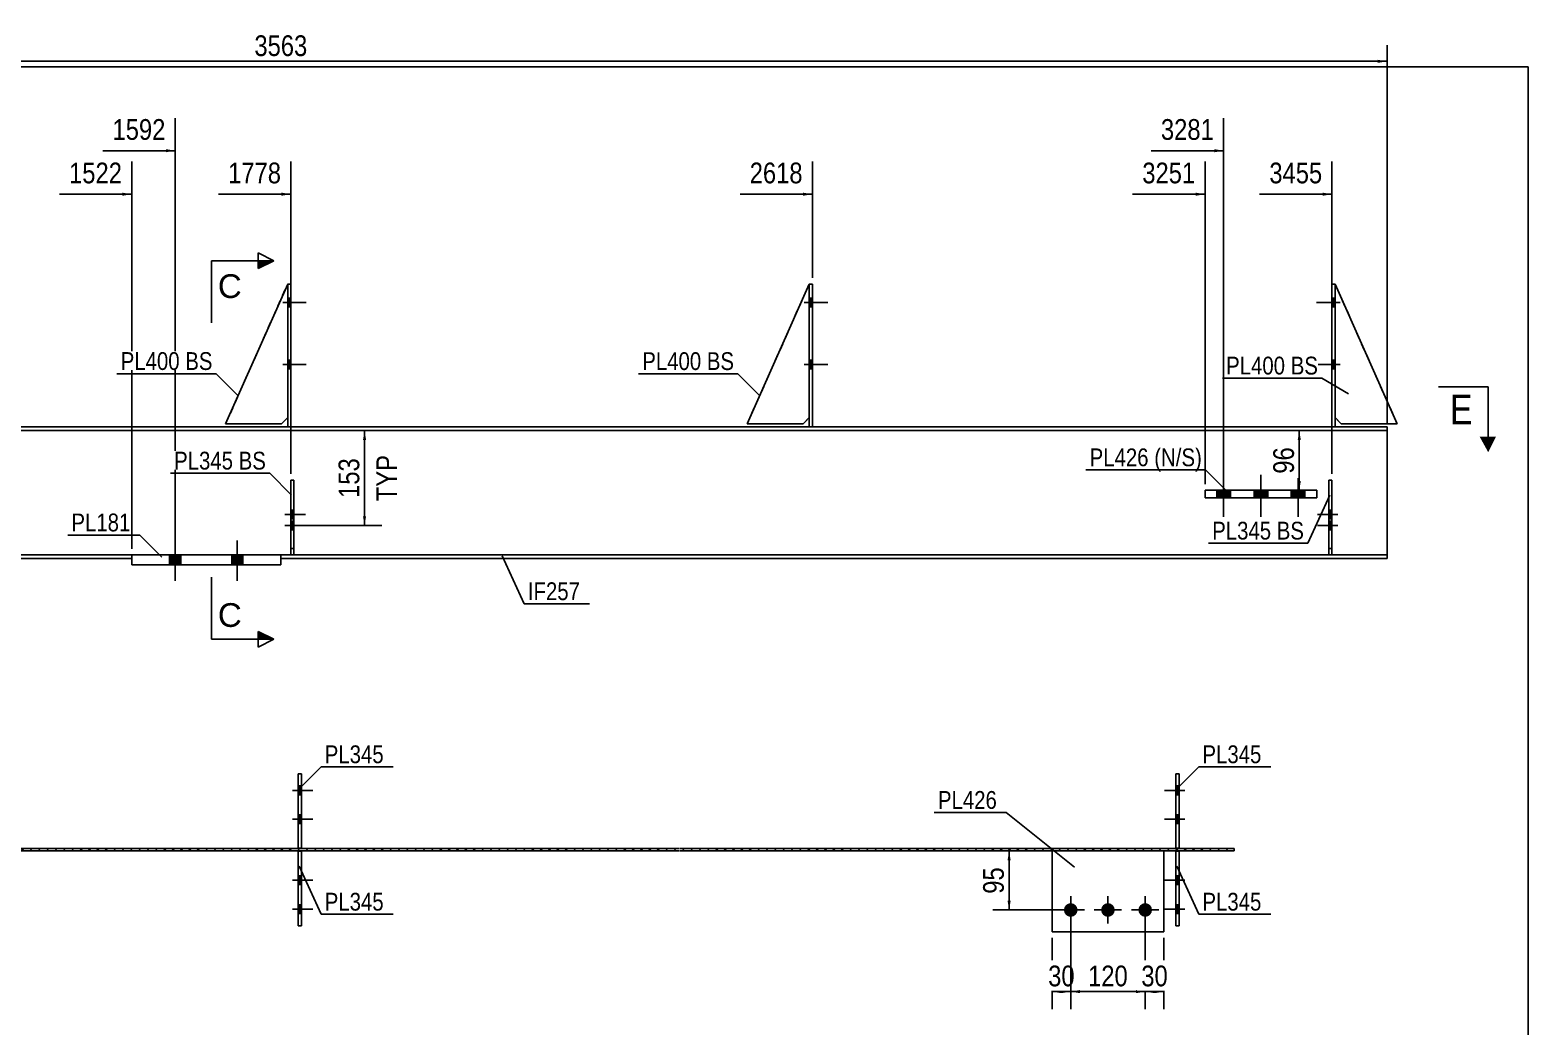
# Model space of a CAD drawing. Header units: millimetres. Extents: x -27 to 375, y -208 to 74.
# Drawn here: x 134.2 to 375.5, y -85.8 to 74.5 of the extents above; entities that cross this region are included whole.
import ezdxf

# ---------------------------------------------------------------- set-up
doc = ezdxf.new("R2010")
doc.units = ezdxf.units.MM
doc.linetypes.add('DXK_LINE_DOT1', pattern=[1.8814, 0.9407, -0.9407])
doc.linetypes.add('DXK_LINE_DOT2', pattern=[3.9198, 1.9599, -1.9599])
doc.styles.add('Arial', font='ARIAL.TTF', dxfattribs={"height": 0.2})
doc.styles.add('Arial Narrow', font='ARIALN.TTF', dxfattribs={"height": 0.2})

# ---------------------------------------------------------------- blocks, each defined once
blk = doc.blocks.new('Unknown-623544029-1210')
at = {"color": 5, "linetype": 'Continuous'}
for p, q in [((375.46, 68.59), (-24.54, 68.59)), ((375.46, -208.41), (375.46, 68.59))]:
    blk.add_line(p, q, dxfattribs=at)
blk = doc.blocks.new('Part-623544029-1325 - 1231')
at = {"color": 2, "linetype": 'Continuous'}
for p, q in [((1.86, -10.6), (1.86, -10)), ((8.2, -10), (1.86, -10)), ((150.58, -10.6), (1.86, -10.6)), ((150.58, -10), (8.7, -10))]:
    blk.add_line(p, q, dxfattribs=at)
at = {"color": 7, "linetype": 'DXK_LINE_DOT1'}
for p, q in [((8.7, -10), (8.2, -10)), ((150.58, -10.6), (150.58, -10))]:
    blk.add_line(p, q, dxfattribs=at)
blk = doc.blocks.new('Part-623544029-3918 - 1231')
at = {"color": 7, "linetype": 'DXK_LINE_DOT1'}
for p, q in [((249.7, 11.1), (259.7, 33.6)), ((259.7, 33.6), (259.7, 12.1)), ((259.7, 12.1), (258.7, 11.1)), ((258.7, 11.1), (249.7, 11.1))]:
    blk.add_line(p, q, dxfattribs=at)
blk = doc.blocks.new('Part-623544029-1463 - 1231')
at = {"color": 7, "linetype": 'DXK_LINE_DOT1'}
for p, q in [((165.7, 11.1), (175.7, 33.6)), ((175.7, 33.6), (175.7, 12.1)), ((175.7, 12.1), (174.7, 11.1)), ((174.7, 11.1), (165.7, 11.1))]:
    blk.add_line(p, q, dxfattribs=at)
blk = doc.blocks.new('Part-623544029-3929 - 1231')
at = {"color": 2, "linetype": 'Continuous'}
for p, q in [((249.7, 11.1), (259.7, 33.6)), ((259.7, 12.1), (258.7, 11.1)), ((258.7, 11.1), (249.7, 11.1))]:
    blk.add_line(p, q, dxfattribs=at)
blk = doc.blocks.new('Part-623544029-1378 - 1231')
at = {"color": 2, "linetype": 'Continuous'}
for p, q in [((174.58, -10), (150.58, -10)), ((150.58, -11.6), (150.58, -10)), ((174.58, -11.6), (150.58, -11.6)), ((174.58, -11.6), (174.58, -10))]:
    blk.add_line(p, q, dxfattribs=at)
blk = doc.blocks.new('Bolt-623544029-1258 - 1231')
at = {"linetype": 'Continuous'}
for points in [[(327.54, 0.4), (325.34, 0.4), (325.34, -0.8), (327.54, -0.8)], [(333.54, 0.4), (331.34, 0.4), (331.34, -0.8), (333.54, -0.8)], [(339.54, 0.4), (337.34, 0.4), (337.34, -0.8), (339.54, -0.8)]]:
    blk.add_hatch(color=3, dxfattribs=at).paths.add_polyline_path(points)
at = {"color": 3, "linetype": 'Continuous'}
for p, q in [((326.44, 2.9), (326.44, -3.9)), ((332.44, 2.9), (332.44, -3.9)), ((338.44, 2.9), (338.44, -3.9)), ((325.34, 0.4), (325.34, -0.8)), ((327.54, 0.4), (327.54, -0.8)), ((331.34, 0.4), (331.34, -0.8)), ((333.54, 0.4), (333.54, -0.8)), ((337.34, 0.4), (337.34, -0.8)), ((339.54, 0.4), (339.54, -0.8))]:
    blk.add_line(p, q, dxfattribs=at)
blk = doc.blocks.new('Part-623544029-3927 - 1231')
at = {"color": 2, "linetype": 'Continuous'}
for p, q in [((165.7, 11.1), (175.7, 33.6)), ((175.7, 12.1), (174.7, 11.1)), ((174.7, 11.1), (165.7, 11.1))]:
    blk.add_line(p, q, dxfattribs=at)
blk = doc.blocks.new('Bolt-623544029-3943 - 1231')
at = {"color": 3, "linetype": 'DXK_LINE_DOT2'}
for p, q in [((175.25, -3.48), (178.55, -3.48)), ((176.2, -2.78), (176.7, -2.78)), ((176.2, -4.18), (176.7, -4.18)), ((176.2, -4.57), (176.7, -4.57)), ((175.25, -5.27), (178.55, -5.27)), ((176.2, -5.97), (176.7, -5.97))]:
    blk.add_line(p, q, dxfattribs=at)
blk = doc.blocks.new('Part-623544029-1303 - 1231')
at = {"color": 2, "linetype": 'Continuous'}
for p, q in [((-1.62, 10), (352.75, 10)), ((175.7, 10.6), (92.2, 10.6)), ((259.7, 10.6), (176.2, 10.6)), ((343.89, 10.6), (260.2, 10.6)), ((352.75, 10.6), (344.39, 10.6)), ((352.75, 10.6), (352.75, 10))]:
    blk.add_line(p, q, dxfattribs=at)
at = {"color": 7, "linetype": 'DXK_LINE_DOT1'}
blk.add_line((344.39, 10.6), (91.7, 10.6), dxfattribs=at)
blk = doc.blocks.new('Bolt-623544029-1560 - 1231')
at = {"linetype": 'Continuous'}
for points in [[(176.2, 29.93), (176.2, 31.33), (175.7, 31.33), (175.7, 29.93)], [(176.2, 29.93), (176.2, 31.33), (175.7, 31.33), (175.7, 29.93)], [(176.2, 29.93), (176.2, 31.33), (175.7, 31.33), (175.7, 29.93)], [(176.2, 19.93), (176.2, 21.33), (175.7, 21.33), (175.7, 19.93)], [(176.2, 19.93), (176.2, 21.33), (175.7, 21.33), (175.7, 19.93)], [(176.2, 19.93), (176.2, 21.33), (175.7, 21.33), (175.7, 19.93)]]:
    blk.add_hatch(color=3, dxfattribs=at).paths.add_polyline_path(points)
at = {"color": 3, "linetype": 'Continuous'}
for p, q in [((174.9, 30.63), (178.7, 30.63)), ((174.9, 30.63), (178.7, 30.63)), ((174.9, 30.63), (178.7, 30.63)), ((175.7, 31.33), (176.2, 31.33)), ((175.7, 31.33), (176.2, 31.33)), ((175.7, 31.33), (176.2, 31.33)), ((175.7, 29.93), (176.2, 29.93)), ((175.7, 29.93), (176.2, 29.93)), ((175.7, 29.93), (176.2, 29.93)), ((174.9, 20.63), (178.7, 20.63)), ((174.9, 20.63), (178.7, 20.63)), ((174.9, 20.63), (178.7, 20.63)), ((175.7, 21.33), (176.2, 21.33)), ((175.7, 21.33), (176.2, 21.33)), ((175.7, 21.33), (176.2, 21.33)), ((175.7, 19.93), (176.2, 19.93)), ((175.7, 19.93), (176.2, 19.93)), ((175.7, 19.93), (176.2, 19.93))]:
    blk.add_line(p, q, dxfattribs=at)
blk = doc.blocks.new('Part-623544029-1449 - 1231')
at = {"color": 2, "linetype": 'Continuous'}
for p, q in [((344.39, 33.6), (343.89, 33.6)), ((343.89, 33.6), (343.89, 10.6)), ((344.39, 10.6), (344.39, 33.6)), ((343.89, 10.6), (344.39, 10.6))]:
    blk.add_line(p, q, dxfattribs=at)
blk = doc.blocks.new('Part-623544029-1450 - 1231')
at = {"color": 7, "linetype": 'DXK_LINE_DOT1'}
for p, q in [((343.39, -9.97), (343.39, 2.03)), ((343.39, 2.03), (343.89, 2.03)), ((343.89, -9.97), (343.89, 2.03)), ((343.39, -8.97), (343.89, -8.97)), ((343.89, -9.97), (343.39, -9.97))]:
    blk.add_line(p, q, dxfattribs=at)
blk = doc.blocks.new('Part-623544029-1451 - 1231')
at = {"color": 7, "linetype": 'DXK_LINE_DOT1'}
for p, q in [((344.39, 33.6), (344.39, 12.1)), ((354.39, 11.1), (344.39, 33.6)), ((344.39, 12.1), (345.39, 11.1)), ((345.39, 11.1), (354.39, 11.1))]:
    blk.add_line(p, q, dxfattribs=at)
blk = doc.blocks.new('Part-623544029-1461 - 1231')
at = {"color": 2, "linetype": 'Continuous'}
for p, q in [((175.7, 10.6), (175.7, 33.6)), ((175.7, 33.6), (176.2, 33.6)), ((176.2, 33.6), (176.2, 10.6)), ((176.2, 10.6), (175.7, 10.6))]:
    blk.add_line(p, q, dxfattribs=at)
blk = doc.blocks.new('Part-623544029-1462 - 1231')
at = {"color": 2, "linetype": 'Continuous'}
for p, q in [((176.2, -9.97), (176.2, 2.03)), ((176.2, 2.03), (176.7, 2.03)), ((176.7, 2.03), (176.7, -9.97)), ((176.7, -9.97), (176.2, -9.97))]:
    blk.add_line(p, q, dxfattribs=at)
at = {"color": 7, "linetype": 'DXK_LINE_DOT1'}
blk.add_line((176.2, -8.97), (176.7, -8.97), dxfattribs=at)
blk = doc.blocks.new('Part-623544029-1468 - 1231')
at = {"color": 2, "linetype": 'Continuous'}
for p, q in [((259.7, 10.6), (259.7, 33.6)), ((259.7, 33.6), (260.2, 33.6)), ((260.2, 33.6), (260.2, 10.6)), ((260.2, 10.6), (259.7, 10.6))]:
    blk.add_line(p, q, dxfattribs=at)
blk = doc.blocks.new('Part-623544029-1490 - 1231')
at = {"color": 2, "linetype": 'Continuous'}
for p, q in [((323.44, -0.8), (323.44, 0.4)), ((323.44, 0.4), (341.44, 0.4)), ((341.44, 0.4), (341.44, -0.8)), ((341.44, -0.8), (323.44, -0.8))]:
    blk.add_line(p, q, dxfattribs=at)
blk = doc.blocks.new('Part-623544029-1534 - 1231')
at = {"color": 2, "linetype": 'Continuous'}
for p, q in [((352.75, -10), (174.59, -10)), ((352.75, -10.6), (174.59, -10.6)), ((352.75, -10.6), (352.75, -10))]:
    blk.add_line(p, q, dxfattribs=at)
at = {"color": 7, "linetype": 'DXK_LINE_DOT1'}
blk.add_line((174.59, -10.6), (174.59, -10), dxfattribs=at)
blk = doc.blocks.new('Part-623544029-1550 - 1231')
at = {"color": 7, "linetype": 'DXK_LINE_DOT1'}
for p, q in [((-1.62, 10), (352.75, 10)), ((352.75, -10), (1.86, -10))]:
    blk.add_line(p, q, dxfattribs=at)
at = {"color": 2, "linetype": 'Continuous'}
blk.add_line((352.75, 10), (352.75, -10), dxfattribs=at)
blk = doc.blocks.new('Bolt-623544029-1552 - 1231')
at = {"linetype": 'Continuous'}
for points in [[(158.48, -10), (156.68, -10), (156.68, -11.6), (158.48, -11.6)], [(158.48, -10), (156.68, -10), (156.68, -11.6), (158.48, -11.6)], [(168.48, -10), (166.68, -10), (166.68, -11.6), (168.48, -11.6)], [(168.48, -10), (166.68, -10), (166.68, -11.6), (168.48, -11.6)]]:
    blk.add_hatch(color=3, dxfattribs=at).paths.add_polyline_path(points)
at = {"color": 3, "linetype": 'Continuous'}
for p, q in [((157.58, -14.2), (157.58, -7.7)), ((157.58, -14.2), (157.58, -7.7)), ((167.58, -14.2), (167.58, -7.7)), ((167.58, -14.2), (167.58, -7.7)), ((156.68, -11.6), (156.68, -10)), ((156.68, -11.6), (156.68, -10)), ((158.48, -11.6), (158.48, -10)), ((158.48, -11.6), (158.48, -10)), ((166.68, -11.6), (166.68, -10)), ((166.68, -11.6), (166.68, -10)), ((168.48, -11.6), (168.48, -10)), ((168.48, -11.6), (168.48, -10))]:
    blk.add_line(p, q, dxfattribs=at)
blk = doc.blocks.new('Bolt-623544029-1556 - 1231')
at = {"linetype": 'Continuous'}
for points in [[(344.39, 29.93), (344.39, 31.33), (343.89, 31.33), (343.89, 29.93)], [(344.39, 29.93), (344.39, 31.33), (343.89, 31.33), (343.89, 29.93)], [(344.39, 29.93), (344.39, 31.33), (343.89, 31.33), (343.89, 29.93)], [(344.39, 19.93), (344.39, 21.33), (343.89, 21.33), (343.89, 19.93)], [(344.39, 19.93), (344.39, 21.33), (343.89, 21.33), (343.89, 19.93)], [(344.39, 19.93), (344.39, 21.33), (343.89, 21.33), (343.89, 19.93)]]:
    blk.add_hatch(color=3, dxfattribs=at).paths.add_polyline_path(points)
at = {"color": 3, "linetype": 'Continuous'}
for p, q in [((345.19, 30.63), (341.39, 30.63)), ((345.19, 30.63), (341.39, 30.63)), ((345.19, 30.63), (341.39, 30.63)), ((344.39, 31.33), (343.89, 31.33)), ((344.39, 31.33), (343.89, 31.33)), ((344.39, 31.33), (343.89, 31.33)), ((344.39, 29.93), (343.89, 29.93)), ((344.39, 29.93), (343.89, 29.93)), ((344.39, 29.93), (343.89, 29.93)), ((345.19, 20.63), (341.39, 20.63)), ((345.19, 20.63), (341.39, 20.63)), ((345.19, 20.63), (341.39, 20.63)), ((344.39, 21.33), (343.89, 21.33)), ((344.39, 21.33), (343.89, 21.33)), ((344.39, 21.33), (343.89, 21.33)), ((344.39, 19.93), (343.89, 19.93)), ((344.39, 19.93), (343.89, 19.93)), ((344.39, 19.93), (343.89, 19.93))]:
    blk.add_line(p, q, dxfattribs=at)
blk = doc.blocks.new('Bolt-623544029-1563 - 1231')
at = {"linetype": 'Continuous'}
for points in [[(260.2, 29.93), (260.2, 31.33), (259.7, 31.33), (259.7, 29.93)], [(260.2, 29.93), (260.2, 31.33), (259.7, 31.33), (259.7, 29.93)], [(260.2, 29.93), (260.2, 31.33), (259.7, 31.33), (259.7, 29.93)], [(260.2, 19.93), (260.2, 21.33), (259.7, 21.33), (259.7, 19.93)], [(260.2, 19.93), (260.2, 21.33), (259.7, 21.33), (259.7, 19.93)], [(260.2, 19.93), (260.2, 21.33), (259.7, 21.33), (259.7, 19.93)]]:
    blk.add_hatch(color=3, dxfattribs=at).paths.add_polyline_path(points)
at = {"color": 3, "linetype": 'Continuous'}
for p, q in [((258.9, 30.63), (262.7, 30.63)), ((258.9, 30.63), (262.7, 30.63)), ((258.9, 30.63), (262.7, 30.63)), ((259.7, 31.33), (260.2, 31.33)), ((259.7, 31.33), (260.2, 31.33)), ((259.7, 31.33), (260.2, 31.33)), ((259.7, 29.93), (260.2, 29.93)), ((259.7, 29.93), (260.2, 29.93)), ((259.7, 29.93), (260.2, 29.93)), ((258.9, 20.63), (262.7, 20.63)), ((258.9, 20.63), (262.7, 20.63)), ((258.9, 20.63), (262.7, 20.63)), ((259.7, 21.33), (260.2, 21.33)), ((259.7, 21.33), (260.2, 21.33)), ((259.7, 21.33), (260.2, 21.33)), ((259.7, 19.93), (260.2, 19.93)), ((259.7, 19.93), (260.2, 19.93)), ((259.7, 19.93), (260.2, 19.93))]:
    blk.add_line(p, q, dxfattribs=at)
blk = doc.blocks.new('Part-623544029-3915 - 1231')
at = {"color": 2, "linetype": 'Continuous'}
for p, q in [((343.39, -9.97), (343.39, 2.03)), ((343.39, 2.03), (343.89, 2.03)), ((343.89, -9.97), (343.89, 2.03)), ((343.89, -9.97), (343.39, -9.97))]:
    blk.add_line(p, q, dxfattribs=at)
blk = doc.blocks.new('Part-623544029-3919 - 1231')
at = {"color": 7, "linetype": 'DXK_LINE_DOT1'}
for p, q in [((176.2, 2.03), (176.2, -9.97)), ((176.7, 2.03), (176.2, 2.03)), ((176.7, -9.97), (176.7, 2.03)), ((176.2, -9.97), (176.7, -9.97))]:
    blk.add_line(p, q, dxfattribs=at)
blk = doc.blocks.new('Part-623544029-3928 - 1231')
at = {"color": 2, "linetype": 'Continuous'}
for p, q in [((354.39, 11.1), (344.39, 33.6)), ((345.39, 11.1), (344.39, 12.1)), ((354.39, 11.1), (345.39, 11.1))]:
    blk.add_line(p, q, dxfattribs=at)
blk = doc.blocks.new('Bolt-623544029-3934 - 1231')
at = {"linetype": 'Continuous'}
for points in [[(176.2, -2.78), (176.2, -4.18), (176.7, -4.18), (176.7, -2.78)], [(176.2, -4.57), (176.2, -5.97), (176.7, -5.97), (176.7, -4.57)]]:
    blk.add_hatch(color=3, dxfattribs=at).paths.add_polyline_path(points)
at = {"color": 3, "linetype": 'Continuous'}
for p, q in [((175.25, -3.48), (178.55, -3.48)), ((176.2, -2.78), (176.7, -2.78)), ((176.2, -4.18), (176.7, -4.18)), ((176.2, -4.57), (176.7, -4.57)), ((175.25, -5.27), (178.55, -5.27)), ((176.2, -5.97), (176.7, -5.97))]:
    blk.add_line(p, q, dxfattribs=at)
blk = doc.blocks.new('Bolt-623544029-3937 - 1231')
at = {"color": 3, "linetype": 'DXK_LINE_DOT2'}
for p, q in [((344.84, -3.48), (341.54, -3.48)), ((343.89, -2.78), (343.39, -2.78)), ((343.89, -4.18), (343.39, -4.18)), ((343.89, -4.57), (343.39, -4.57)), ((344.84, -5.27), (341.54, -5.27)), ((343.89, -5.97), (343.39, -5.97))]:
    blk.add_line(p, q, dxfattribs=at)
blk = doc.blocks.new('Bolt-623544029-3940 - 1231')
at = {"linetype": 'Continuous'}
for points in [[(343.89, -4.18), (343.89, -2.78), (343.39, -2.78), (343.39, -4.18)], [(343.89, -5.97), (343.89, -4.57), (343.39, -4.57), (343.39, -5.97)]]:
    blk.add_hatch(color=3, dxfattribs=at).paths.add_polyline_path(points)
at = {"color": 3, "linetype": 'Continuous'}
for p, q in [((344.84, -3.48), (341.54, -3.48)), ((343.89, -2.78), (343.39, -2.78)), ((343.89, -4.18), (343.39, -4.18)), ((343.89, -4.57), (343.39, -4.57)), ((344.84, -5.27), (341.54, -5.27)), ((343.89, -5.97), (343.39, -5.97))]:
    blk.add_line(p, q, dxfattribs=at)
blk = doc.blocks.new('Bolt-623544029-2357 - 2351')
at = {"linetype": 'Continuous'}
for points in [[(300.71, -67.16, -1), (302.91, -67.16, -1)], [(306.71, -67.16, -1), (308.91, -67.16, -1)], [(312.71, -67.16, -1), (314.91, -67.16, -1)]]:
    blk.add_hatch(color=3, dxfattribs=at).paths.add_polyline_path(points)
at = {"color": 3, "linetype": 'Continuous'}
for p, q in [((301.81, -69.36), (301.81, -64.96)), ((307.81, -69.36), (307.81, -64.96)), ((313.81, -69.36), (313.81, -64.96)), ((304.01, -67.16), (299.61, -67.16)), ((310.01, -67.16), (305.61, -67.16)), ((316.01, -67.16), (311.61, -67.16))]:
    blk.add_line(p, q, dxfattribs=at)
blk = doc.blocks.new('Part-623544029-2375 - 2351')
at = {"linetype": 'Continuous'}
h = blk.add_hatch(dxfattribs=at)
h.set_pattern_fill('', scale=0.3, style=0, pattern_type=0)
h.set_pattern_definition([(45, (10.6181, -57.2643), (-0.6735192, 0.6735192), [])])
h.paths.add_polyline_path([(328.12, -57.26), (10.62, -57.26), (10.62, -57.66), (328.12, -57.66)])
at = {"color": 2, "linetype": 'Continuous'}
for p, q in [((116.46, -57.26), (238.71, -57.26)), ((238.71, -57.66), (116.46, -57.66)), ((238.81, -57.26), (328.12, -57.26)), ((328.12, -57.66), (238.81, -57.66)), ((328.12, -57.26), (328.12, -57.66))]:
    blk.add_line(p, q, dxfattribs=at)
blk = doc.blocks.new('Part-623544029-2424 - 2351')
at = {"color": 2, "linetype": 'Continuous'}
for p, q in [((298.81, -57.66), (298.81, -70.66)), ((316.81, -70.66), (316.81, -57.66)), ((298.81, -70.66), (316.81, -70.66))]:
    blk.add_line(p, q, dxfattribs=at)
at = {"color": 7, "linetype": 'DXK_LINE_DOT1'}
blk.add_line((316.81, -57.66), (298.81, -57.66), dxfattribs=at)
blk = doc.blocks.new('Part-623544029-2435 - 2351')
at = {"color": 2, "linetype": 'Continuous'}
for p, q in [((177.91, -57.69), (177.41, -57.69)), ((177.41, -57.69), (177.41, -69.69)), ((177.91, -69.69), (177.91, -57.69)), ((177.41, -69.69), (177.91, -69.69))]:
    blk.add_line(p, q, dxfattribs=at)
blk = doc.blocks.new('Part-623544029-2447 - 2351')
at = {"color": 2, "linetype": 'Continuous'}
for p, q in [((318.76, -57.23), (318.76, -45.23)), ((318.76, -45.23), (319.26, -45.23)), ((319.26, -45.23), (319.26, -57.23)), ((319.26, -57.23), (318.76, -57.23))]:
    blk.add_line(p, q, dxfattribs=at)
blk = doc.blocks.new('Part-623544029-4053 - 2351')
at = {"color": 2, "linetype": 'Continuous'}
for p, q in [((318.76, -69.69), (318.76, -57.69)), ((318.76, -57.69), (319.26, -57.69)), ((319.26, -57.69), (319.26, -69.69)), ((319.26, -69.69), (318.76, -69.69))]:
    blk.add_line(p, q, dxfattribs=at)
blk = doc.blocks.new('Part-623544029-4057 - 2351')
at = {"color": 2, "linetype": 'Continuous'}
for p, q in [((177.91, -45.23), (177.41, -45.23)), ((177.41, -45.23), (177.41, -57.23)), ((177.91, -57.23), (177.91, -45.23)), ((177.41, -57.23), (177.91, -57.23))]:
    blk.add_line(p, q, dxfattribs=at)
blk = doc.blocks.new('Bolt-623544029-4072 - 2351')
at = {"linetype": 'Continuous'}
for points in [[(177.41, -61.66), (177.41, -63.06), (177.91, -63.06), (177.91, -61.66)], [(177.41, -66.33), (177.41, -67.73), (177.91, -67.73), (177.91, -66.33)]]:
    blk.add_hatch(color=3, dxfattribs=at).paths.add_polyline_path(points)
at = {"color": 3, "linetype": 'Continuous'}
for p, q in [((176.46, -62.36), (179.76, -62.36)), ((177.41, -61.66), (177.91, -61.66)), ((177.41, -63.06), (177.91, -63.06)), ((176.46, -67.03), (179.76, -67.03)), ((177.41, -66.33), (177.91, -66.33)), ((177.41, -67.73), (177.91, -67.73))]:
    blk.add_line(p, q, dxfattribs=at)
blk = doc.blocks.new('Bolt-623544029-4075 - 2351')
at = {"linetype": 'Continuous'}
for points in [[(319.26, -48.6), (319.26, -47.2), (318.76, -47.2), (318.76, -48.6)], [(319.26, -53.26), (319.26, -51.86), (318.76, -51.86), (318.76, -53.26)]]:
    blk.add_hatch(color=3, dxfattribs=at).paths.add_polyline_path(points)
at = {"color": 3, "linetype": 'Continuous'}
for p, q in [((320.21, -47.9), (316.91, -47.9)), ((319.26, -47.2), (318.76, -47.2)), ((319.26, -48.6), (318.76, -48.6)), ((320.21, -52.56), (316.91, -52.56)), ((319.26, -51.86), (318.76, -51.86)), ((319.26, -53.26), (318.76, -53.26))]:
    blk.add_line(p, q, dxfattribs=at)
blk = doc.blocks.new('Bolt-623544029-4078 - 2351')
at = {"linetype": 'Continuous'}
for points in [[(318.76, -61.66), (318.76, -63.06), (319.26, -63.06), (319.26, -61.66)], [(318.76, -66.33), (318.76, -67.73), (319.26, -67.73), (319.26, -66.33)]]:
    blk.add_hatch(color=3, dxfattribs=at).paths.add_polyline_path(points)
at = {"color": 3, "linetype": 'Continuous'}
for p, q in [((320.21, -62.36), (316.91, -62.36)), ((319.26, -61.66), (318.76, -61.66)), ((319.26, -63.06), (318.76, -63.06)), ((320.21, -67.03), (316.91, -67.03)), ((319.26, -66.33), (318.76, -66.33)), ((319.26, -67.73), (318.76, -67.73))]:
    blk.add_line(p, q, dxfattribs=at)
blk = doc.blocks.new('Bolt-623544029-4081 - 2351')
at = {"linetype": 'Continuous'}
for points in [[(177.91, -48.6), (177.91, -47.2), (177.41, -47.2), (177.41, -48.6)], [(177.91, -53.26), (177.91, -51.86), (177.41, -51.86), (177.41, -53.26)]]:
    blk.add_hatch(color=3, dxfattribs=at).paths.add_polyline_path(points)
at = {"color": 3, "linetype": 'Continuous'}
for p, q in [((176.46, -47.9), (179.76, -47.9)), ((177.41, -47.2), (177.91, -47.2)), ((177.41, -48.6), (177.91, -48.6)), ((176.46, -52.56), (179.76, -52.56)), ((177.41, -51.86), (177.91, -51.86)), ((177.41, -53.26), (177.91, -53.26))]:
    blk.add_line(p, q, dxfattribs=at)
blk = doc.blocks.new('StraightDimension-623544029-7728 - 1231')
at = {"linetype": 'Continuous'}
blk.add_hatch(color=4, dxfattribs=at).paths.add_polyline_path([(321.94, 48.31), (323.44, 48.06), (321.94, 47.81)])
at = {"color": 4, "linetype": 'Continuous'}
for p, q in [((323.44, 1.4), (323.44, 53.31)), ((311.78, 48.06), (323.44, 48.06))]:
    blk.add_line(p, q, dxfattribs=at)
at = {"color": 0}
blk.add_wipeout([(322.57, 49.11), (322.57, 54.01), (312.64, 54.01), (312.64, 49.11)], dxfattribs=at)
at = {"color": 4, "style": 'Arial Narrow'}
blk.add_text('3251', height=3.34, dxfattribs=at).set_placement((313.34, 49.81))
blk = doc.blocks.new('StraightDimension-623544029-1649 - 1231')
at = {"linetype": 'Continuous'}
for points in [[(187.83, 8.5), (188.08, 10), (188.33, 8.5)], [(188.33, -3.77), (188.08, -5.27), (187.83, -3.77)]]:
    blk.add_hatch(color=4, dxfattribs=at).paths.add_polyline_path(points)
at = {"color": 4, "linetype": 'Continuous'}
for p, q in [((188.08, -5.27), (188.08, 10)), ((188.18, 10), (190.88, 10)), ((178.63, -5.27), (190.88, -5.27))]:
    blk.add_line(p, q, dxfattribs=at)
at = {"color": 0}
blk.add_wipeout([(187.93, 6.26), (183.03, 6.26), (183.03, -1.53), (187.93, -1.53)], dxfattribs=at)
at = {"color": 4, "style": 'Arial Narrow'}
blk.add_text('153', height=3.34, rotation=90.0002, dxfattribs=at).set_placement((187.23, -0.83))
at = {"color": 0, "linetype": 'Continuous'}
blk.add_wipeout([(194.03, 6.79), (189.13, 6.79), (189.13, -2.06), (194.03, -2.06)], dxfattribs=at)
at = {"color": 4, "linetype": 'Continuous', "style": 'Arial Narrow'}
blk.add_text('TYP', height=3.34, rotation=90.0002, dxfattribs=at).set_placement((193.33, -1.36))
blk = doc.blocks.new('StraightDimension-623544029-6174 - 1231')
at = {"linetype": 'Continuous'}
blk.add_hatch(color=4, dxfattribs=at).paths.add_polyline_path([(351.25, 69.7), (352.75, 69.45), (351.25, 69.2)])
at = {"color": 4, "linetype": 'Continuous'}
for p, q in [((352.75, 11), (352.75, 72.05)), ((-3.53, 69.45), (352.75, 69.45))]:
    blk.add_line(p, q, dxfattribs=at)
at = {"color": 0}
blk.add_wipeout([(179.57, 69.6), (179.57, 74.5), (169.64, 74.5), (169.64, 69.6)], dxfattribs=at)
at = {"color": 4, "style": 'Arial Narrow'}
blk.add_text('3563', height=3.34, dxfattribs=at).set_placement((170.34, 70.3))
blk = doc.blocks.new('StraightDimension-623544029-1664 - 1231')
at = {"linetype": 'Continuous'}
for points in [[(338.37, 8.5), (338.62, 10), (338.87, 8.5)], [(338.87, 1.9), (338.62, 0.4), (338.37, 1.9)]]:
    blk.add_hatch(color=4, dxfattribs=at).paths.add_polyline_path(points)
at = {"color": 4, "linetype": 'Continuous'}
for p, q in [((337.91, 10), (341.42, 10)), ((338.62, 0.4), (338.62, 10)), ((337.91, 0.4), (341.42, 0.4))]:
    blk.add_line(p, q, dxfattribs=at)
at = {"color": 0}
blk.add_wipeout([(338.47, 8.03), (333.57, 8.03), (333.57, 2.37), (338.47, 2.37)], dxfattribs=at)
at = {"color": 4, "style": 'Arial Narrow'}
blk.add_text('96', height=3.34, rotation=90.0002, dxfattribs=at).set_placement((337.77, 3.07))
blk = doc.blocks.new('StraightDimension-623544029-7726 - 1231')
at = {"linetype": 'Continuous'}
blk.add_hatch(color=4, dxfattribs=at).paths.add_polyline_path([(342.39, 48.31), (343.89, 48.06), (342.39, 47.81)])
at = {"color": 4, "linetype": 'Continuous'}
for p, q in [((343.89, 3.03), (343.89, 53.31)), ((332.23, 48.06), (343.89, 48.06))]:
    blk.add_line(p, q, dxfattribs=at)
at = {"color": 0}
blk.add_wipeout([(343.03, 49.11), (343.03, 54.01), (333.1, 54.01), (333.1, 49.11)], dxfattribs=at)
at = {"color": 4, "style": 'Arial Narrow'}
blk.add_text('3455', height=3.34, dxfattribs=at).set_placement((333.8, 49.81))
blk = doc.blocks.new('StraightDimension-623544029-7727 - 1231')
at = {"linetype": 'Continuous'}
blk.add_hatch(color=4, dxfattribs=at).paths.add_polyline_path([(324.94, 55.31), (326.44, 55.06), (324.94, 54.81)])
at = {"color": 4, "linetype": 'Continuous'}
for p, q in [((326.44, 1.4), (326.44, 60.31)), ((314.78, 55.06), (326.44, 55.06))]:
    blk.add_line(p, q, dxfattribs=at)
at = {"color": 0}
blk.add_wipeout([(325.57, 56.11), (325.57, 61.01), (315.64, 61.01), (315.64, 56.11)], dxfattribs=at)
at = {"color": 4, "style": 'Arial Narrow'}
blk.add_text('3281', height=3.34, dxfattribs=at).set_placement((316.34, 56.81))
blk = doc.blocks.new('StraightDimension-623544029-7729 - 1231')
at = {"linetype": 'Continuous'}
blk.add_hatch(color=4, dxfattribs=at).paths.add_polyline_path([(258.7, 48.31), (260.2, 48.06), (258.7, 47.81)])
at = {"color": 4, "linetype": 'Continuous'}
for p, q in [((260.2, 34.6), (260.2, 53.31)), ((248.55, 48.06), (260.2, 48.06))]:
    blk.add_line(p, q, dxfattribs=at)
at = {"color": 0}
blk.add_wipeout([(259.34, 49.11), (259.34, 54.01), (249.41, 54.01), (249.41, 49.11)], dxfattribs=at)
at = {"color": 4, "style": 'Arial Narrow'}
blk.add_text('2618', height=3.34, dxfattribs=at).set_placement((250.11, 49.81))
blk = doc.blocks.new('StraightDimension-623544029-7730 - 1231')
at = {"linetype": 'Continuous'}
blk.add_hatch(color=4, dxfattribs=at).paths.add_polyline_path([(174.7, 48.31), (176.2, 48.06), (174.7, 47.81)])
at = {"color": 4, "linetype": 'Continuous'}
for p, q in [((176.2, 3.03), (176.2, 53.31)), ((164.54, 48.06), (176.2, 48.06))]:
    blk.add_line(p, q, dxfattribs=at)
at = {"color": 0}
blk.add_wipeout([(175.34, 49.11), (175.34, 54.01), (165.41, 54.01), (165.41, 49.11)], dxfattribs=at)
at = {"color": 4, "style": 'Arial Narrow'}
blk.add_text('1778', height=3.34, dxfattribs=at).set_placement((166.11, 49.81))
blk = doc.blocks.new('StraightDimension-623544029-7731 - 1231')
at = {"linetype": 'Continuous'}
blk.add_hatch(color=4, dxfattribs=at).paths.add_polyline_path([(156.08, 55.31), (157.58, 55.06), (156.08, 54.81)])
at = {"color": 4, "linetype": 'Continuous'}
for p, q in [((157.58, -9), (157.58, 60.31)), ((145.93, 55.06), (157.58, 55.06))]:
    blk.add_line(p, q, dxfattribs=at)
at = {"color": 0}
blk.add_wipeout([(156.72, 56.11), (156.72, 61.01), (146.79, 61.01), (146.79, 56.11)], dxfattribs=at)
at = {"color": 4, "style": 'Arial Narrow'}
blk.add_text('1592', height=3.34, dxfattribs=at).set_placement((147.49, 56.81))
blk = doc.blocks.new('StraightDimension-623544029-7732 - 1231')
at = {"linetype": 'Continuous'}
blk.add_hatch(color=4, dxfattribs=at).paths.add_polyline_path([(149.08, 48.31), (150.58, 48.06), (149.08, 47.81)])
at = {"color": 4, "linetype": 'Continuous'}
for p, q in [((150.58, -9), (150.58, 53.31)), ((138.93, 48.06), (150.58, 48.06))]:
    blk.add_line(p, q, dxfattribs=at)
at = {"color": 0}
blk.add_wipeout([(149.72, 49.11), (149.72, 54.01), (139.79, 54.01), (139.79, 49.11)], dxfattribs=at)
at = {"color": 4, "style": 'Arial Narrow'}
blk.add_text('1522', height=3.34, dxfattribs=at).set_placement((140.49, 49.81))
blk = doc.blocks.new('StraightDimension-623544029-2481 - 2351')
at = {"linetype": 'Continuous'}
for points in [[(300.31, -80.55), (298.81, -80.3), (300.31, -80.05)], [(300.31, -80.05), (301.81, -80.3), (300.31, -80.55)]]:
    blk.add_hatch(color=4, dxfattribs=at).paths.add_polyline_path(points)
at = {"color": 4, "linetype": 'Continuous'}
for p, q in [((301.81, -68.16), (301.81, -83.1)), ((298.81, -71.66), (298.81, -83.1)), ((298.81, -80.3), (301.81, -80.3))]:
    blk.add_line(p, q, dxfattribs=at)
at = {"color": 0}
blk.add_wipeout([(303.14, -80.15), (303.14, -75.25), (297.48, -75.25), (297.48, -80.15)], dxfattribs=at)
at = {"color": 4, "style": 'Arial Narrow'}
blk.add_text('30', height=3.34, dxfattribs=at).set_placement((298.18, -79.45))
blk = doc.blocks.new('StraightDimension-623544029-2491 - 2351')
at = {"linetype": 'Continuous'}
for points in [[(303.31, -80.55), (301.81, -80.3), (303.31, -80.05)], [(312.31, -80.05), (313.81, -80.3), (312.31, -80.55)]]:
    blk.add_hatch(color=4, dxfattribs=at).paths.add_polyline_path(points)
at = {"color": 4, "linetype": 'Continuous'}
for p, q in [((301.81, -68.16), (301.81, -83.1)), ((313.81, -68.16), (313.81, -83.1)), ((301.81, -80.3), (313.81, -80.3))]:
    blk.add_line(p, q, dxfattribs=at)
at = {"color": 0}
blk.add_wipeout([(311.71, -80.15), (311.71, -75.25), (303.91, -75.25), (303.91, -80.15)], dxfattribs=at)
at = {"color": 4, "style": 'Arial Narrow'}
blk.add_text('120', height=3.34, dxfattribs=at).set_placement((304.61, -79.45))
blk = doc.blocks.new('StraightDimension-623544029-2471 - 2351')
at = {"linetype": 'Continuous'}
for points in [[(315.31, -80.55), (313.81, -80.3), (315.31, -80.05)], [(315.31, -80.05), (316.81, -80.3), (315.31, -80.55)]]:
    blk.add_hatch(color=4, dxfattribs=at).paths.add_polyline_path(points)
at = {"color": 4, "linetype": 'Continuous'}
for p, q in [((313.81, -68.16), (313.81, -83.1)), ((316.81, -71.66), (316.81, -83.1)), ((313.81, -80.3), (316.81, -80.3))]:
    blk.add_line(p, q, dxfattribs=at)
at = {"color": 0}
blk.add_wipeout([(318.14, -80.15), (318.14, -75.25), (312.48, -75.25), (312.48, -80.15)], dxfattribs=at)
at = {"color": 4, "style": 'Arial Narrow'}
blk.add_text('30', height=3.34, dxfattribs=at).set_placement((313.18, -79.45))
blk = doc.blocks.new('StraightDimension-623544029-2502 - 2351')
at = {"linetype": 'Continuous'}
for points in [[(291.64, -59.16), (291.89, -57.66), (292.14, -59.16)], [(292.14, -65.66), (291.89, -67.16), (291.64, -65.66)]]:
    blk.add_hatch(color=4, dxfattribs=at).paths.add_polyline_path(points)
at = {"color": 4, "linetype": 'Continuous'}
for p, q in [((306.81, -57.66), (289.29, -57.66)), ((291.89, -67.16), (291.89, -57.66)), ((300.81, -67.16), (289.29, -67.16))]:
    blk.add_line(p, q, dxfattribs=at)
at = {"color": 0}
blk.add_wipeout([(291.74, -59.58), (286.84, -59.58), (286.84, -65.25), (291.74, -65.25)], dxfattribs=at)
at = {"color": 4, "style": 'Arial Narrow'}
blk.add_text('95', height=3.34, rotation=90.0002, dxfattribs=at).set_placement((291.04, -64.55))
blk = doc.blocks.new('MarkSet-623544029-5827 - 1231')
at = {"color": 0}
blk.add_wipeout([(158.31, 19.77), (158.31, 22.77), (148.81, 22.77), (148.81, 19.77)], dxfattribs=at)
blk.add_wipeout([(158.31, 19.77), (158.31, 22.77), (148.81, 22.77), (148.81, 19.77)], dxfattribs=at)
blk.add_wipeout([(163.6, 19.77), (163.6, 22.77), (159.21, 22.77), (159.21, 19.77)], dxfattribs=at)
blk.add_wipeout([(163.6, 19.77), (163.6, 22.77), (159.21, 22.77), (159.21, 19.77)], dxfattribs=at)
at = {"color": 7, "linetype": 'Continuous'}
for p in [(148.21, 19.17), (167.73, 15.63)]:
    blk.add_line(p, (164.2, 19.17), dxfattribs=at)
at = {"color": 3, "style": 'Arial Narrow'}
for s, p in [('PL400', (148.81, 19.77)), ('BS', (159.21, 19.77))]:
    blk.add_text(s, height=2.863, dxfattribs=at).set_placement(p)
blk = doc.blocks.new('SectionMark-623544029-1881 - 1231')
at = {"linetype": 'Continuous'}
for points in [[(170.95, 36.1), (170.95, 37.35), (173.45, 37.35)], [(170.95, -23.59), (170.95, -22.34), (173.45, -23.59)]]:
    blk.add_hatch(color=30, dxfattribs=at).paths.add_polyline_path(points)
at = {"color": 30, "linetype": 'Continuous'}
for p, q in [((163.45, 37.35), (173.45, 37.35)), ((170.95, 36.1), (170.95, 38.6)), ((170.95, 38.6), (173.45, 37.35)), ((173.45, 37.35), (170.95, 36.1)), ((163.45, -23.59), (173.45, -23.59)), ((173.45, -23.59), (170.95, -22.34)), ((170.95, -22.34), (170.95, -24.84)), ((173.45, -23.59), (170.95, -24.84))]:
    blk.add_line(p, q, dxfattribs=at)
at = {"color": 0, "linetype": 'Continuous'}
for points in [[(168.31, 31.35), (168.31, 35.35), (164.45, 35.35), (164.45, 31.35)], [(168.31, -21.59), (168.31, -17.59), (164.45, -17.59), (164.45, -21.59)]]:
    blk.add_wipeout(points, dxfattribs=at)
at = {"color": 30, "linetype": 'Continuous'}
for p, q in [((163.45, 37.35), (163.45, 27.35)), ((163.45, -23.59), (163.45, -13.59))]:
    blk.add_line(p, q, dxfattribs=at)
at = {"color": 96, "linetype": 'Continuous', "style": 'Arial'}
for p in [(164.45, 31.35), (164.45, -21.59)]:
    blk.add_text('C', height=3.82, dxfattribs=at).set_placement(p)
blk = doc.blocks.new('Mark-623544029-5863 - 1231')
at = {"color": 7, "linetype": 'Continuous'}
blk.add_line((155.41, -10.35), (151.88, -6.81), dxfattribs=at)
at = {"color": 0}
blk.add_wipeout([(150.38, -6.21), (150.38, -3.21), (140.87, -3.21), (140.87, -6.21)], dxfattribs=at)
blk.add_wipeout([(150.38, -6.21), (150.38, -3.21), (140.87, -3.21), (140.87, -6.21)], dxfattribs=at)
at = {"color": 7, "linetype": 'Continuous'}
blk.add_line((140.27, -6.81), (151.88, -6.81), dxfattribs=at)
at = {"color": 3, "style": 'Arial Narrow'}
blk.add_text('PL181', height=2.863, dxfattribs=at).set_placement((140.87, -6.21))
blk = doc.blocks.new('MarkSet-623544029-5760 - 1231')
at = {"color": 0}
blk.add_wipeout([(166.91, 3.74), (166.91, 6.74), (157.41, 6.74), (157.41, 3.74)], dxfattribs=at)
blk.add_wipeout([(166.91, 3.74), (166.91, 6.74), (157.41, 6.74), (157.41, 3.74)], dxfattribs=at)
blk.add_wipeout([(172.2, 3.74), (172.2, 6.74), (167.81, 6.74), (167.81, 3.74)], dxfattribs=at)
blk.add_wipeout([(172.2, 3.74), (172.2, 6.74), (167.81, 6.74), (167.81, 3.74)], dxfattribs=at)
at = {"color": 7, "linetype": 'Continuous'}
for p in [(156.81, 3.14), (176.33, -0.4)]:
    blk.add_line(p, (172.8, 3.14), dxfattribs=at)
at = {"color": 3, "style": 'Arial Narrow'}
for s, p in [('PL345', (157.41, 3.74)), ('BS', (167.81, 3.74))]:
    blk.add_text(s, height=2.863, dxfattribs=at).set_placement(p)
blk = doc.blocks.new('SectionMark-623544029-1879 - 1231')
at = {"linetype": 'Continuous'}
blk.add_hatch(color=30, dxfattribs=at).paths.add_polyline_path([(370.3, 9.03), (369.05, 6.53), (367.67, 9.03)])
at = {"color": 30, "linetype": 'Continuous'}
blk.add_line((369.05, 17.03), (369.05, 9.03), dxfattribs=at)
at = {"color": 0, "linetype": 'Continuous'}
blk.add_wipeout([(366.55, 11.03), (366.55, 16.03), (362.89, 16.03), (362.89, 11.03)], dxfattribs=at)
at = {"color": 30, "linetype": 'Continuous'}
blk.add_line((369.05, 17.03), (361.05, 17.03), dxfattribs=at)
at = {"color": 6, "linetype": 'Continuous', "style": 'Arial Narrow'}
blk.add_text('E', height=4.77, dxfattribs=at).set_placement((362.89, 11.03))
blk = doc.blocks.new('MarkSet-623544029-5816 - 1231')
at = {"color": 0}
blk.add_wipeout([(336.35, 19.04), (336.35, 22.04), (326.84, 22.04), (326.84, 19.04)], dxfattribs=at)
blk.add_wipeout([(336.35, 19.04), (336.35, 22.04), (326.84, 22.04), (326.84, 19.04)], dxfattribs=at)
blk.add_wipeout([(341.63, 19.04), (341.63, 22.04), (337.25, 22.04), (337.25, 19.04)], dxfattribs=at)
blk.add_wipeout([(341.63, 19.04), (341.63, 22.04), (337.25, 22.04), (337.25, 19.04)], dxfattribs=at)
at = {"color": 7, "linetype": 'Continuous'}
for p in [(326.24, 18.44), (346.56, 15.94)]:
    blk.add_line(p, (342.23, 18.44), dxfattribs=at)
at = {"color": 3, "style": 'Arial Narrow'}
for s, p in [('PL400', (326.84, 19.04)), ('BS', (337.25, 19.04))]:
    blk.add_text(s, height=2.863, dxfattribs=at).set_placement(p)
blk = doc.blocks.new('MarkSet-623544029-5771 - 1231')
at = {"color": 0}
blk.add_wipeout([(334.1, -7.53), (334.1, -4.53), (324.6, -4.53), (324.6, -7.53)], dxfattribs=at)
blk.add_wipeout([(334.1, -7.53), (334.1, -4.53), (324.6, -4.53), (324.6, -7.53)], dxfattribs=at)
blk.add_wipeout([(339.38, -7.53), (339.38, -4.53), (335, -4.53), (335, -7.53)], dxfattribs=at)
blk.add_wipeout([(339.38, -7.53), (339.38, -4.53), (335, -4.53), (335, -7.53)], dxfattribs=at)
at = {"color": 7, "linetype": 'Continuous'}
for p in [(343.52, -0.4), (324, -8.13)]:
    blk.add_line(p, (339.98, -8.13), dxfattribs=at)
at = {"color": 3, "style": 'Arial Narrow'}
for s, p in [('PL345', (324.6, -7.53)), ('BS', (335, -7.53))]:
    blk.add_text(s, height=2.863, dxfattribs=at).set_placement(p)
blk = doc.blocks.new('MarkSet-623544029-5838 - 1231')
at = {"color": 0}
blk.add_wipeout([(242.31, 19.76), (242.31, 22.76), (232.81, 22.76), (232.81, 19.76)], dxfattribs=at)
blk.add_wipeout([(242.31, 19.76), (242.31, 22.76), (232.81, 22.76), (232.81, 19.76)], dxfattribs=at)
blk.add_wipeout([(247.6, 19.76), (247.6, 22.76), (243.21, 22.76), (243.21, 19.76)], dxfattribs=at)
blk.add_wipeout([(247.6, 19.76), (247.6, 22.76), (243.21, 22.76), (243.21, 19.76)], dxfattribs=at)
at = {"color": 7, "linetype": 'Continuous'}
for p in [(232.21, 19.16), (251.73, 15.63)]:
    blk.add_line(p, (248.2, 19.16), dxfattribs=at)
at = {"color": 3, "style": 'Arial Narrow'}
for s, p in [('PL400', (232.81, 19.76)), ('BS', (243.21, 19.76))]:
    blk.add_text(s, height=2.863, dxfattribs=at).set_placement(p)
blk = doc.blocks.new('Mark-623544029-5866 - 1231')
at = {"color": 0}
blk.add_wipeout([(314.37, 4.27), (314.37, 7.27), (304.86, 7.27), (304.86, 4.27)], dxfattribs=at)
blk.add_wipeout([(314.37, 4.27), (314.37, 7.27), (304.86, 7.27), (304.86, 4.27)], dxfattribs=at)
blk.add_wipeout([(322.93, 4.27), (322.93, 7.27), (315.27, 7.27), (315.27, 4.27)], dxfattribs=at)
blk.add_wipeout([(322.93, 4.27), (322.93, 7.27), (315.27, 7.27), (315.27, 4.27)], dxfattribs=at)
at = {"color": 7, "linetype": 'Continuous'}
for p in [(304.26, 3.67), (327.07, 0.13)]:
    blk.add_line(p, (323.53, 3.67), dxfattribs=at)
at = {"color": 3, "style": 'Arial Narrow'}
for s, p in [('(N/', (315.27, 4.27)), ('S)', (319.65, 4.27)), ('PL426', (304.86, 4.27))]:
    blk.add_text(s, height=2.863, dxfattribs=at).set_placement(p)
blk = doc.blocks.new('Mark-623544029-5872 - 1231')
at = {"color": 0}
blk.add_wipeout([(222.79, -17.28), (222.79, -14.28), (214.38, -14.28), (214.38, -17.28)], dxfattribs=at)
blk.add_wipeout([(222.79, -17.28), (222.79, -14.28), (214.38, -14.28), (214.38, -17.28)], dxfattribs=at)
at = {"color": 7, "linetype": 'Continuous'}
for p, q in [((210.25, -10.15), (213.78, -17.88)), ((213.78, -17.88), (224.29, -17.88))]:
    blk.add_line(p, q, dxfattribs=at)
at = {"color": 3, "style": 'Arial Narrow'}
blk.add_text('IF257', height=2.863, dxfattribs=at).set_placement((214.38, -17.28))
blk = doc.blocks.new('Mark-623544029-5734 - 2351')
at = {"color": 0}
blk.add_wipeout([(332.53, -67.26), (332.53, -64.26), (323.03, -64.26), (323.03, -67.26)], dxfattribs=at)
blk.add_wipeout([(332.53, -67.26), (332.53, -64.26), (323.03, -64.26), (323.03, -67.26)], dxfattribs=at)
at = {"color": 7, "linetype": 'Continuous'}
for p, q in [((318.89, -60.12), (322.43, -67.86)), ((322.43, -67.86), (334.03, -67.86))]:
    blk.add_line(p, q, dxfattribs=at)
at = {"color": 3, "style": 'Arial Narrow'}
blk.add_text('PL345', height=2.863, dxfattribs=at).set_placement((323.03, -67.26))
blk = doc.blocks.new('Mark-623544029-5722 - 2351')
at = {"color": 7, "linetype": 'Continuous'}
blk.add_line((302.44, -60.29), (291.43, -51.48), dxfattribs=at)
at = {"color": 0}
blk.add_wipeout([(289.93, -50.88), (289.93, -47.88), (280.43, -47.88), (280.43, -50.88)], dxfattribs=at)
blk.add_wipeout([(289.93, -50.88), (289.93, -47.88), (280.43, -47.88), (280.43, -50.88)], dxfattribs=at)
at = {"color": 7, "linetype": 'Continuous'}
blk.add_line((279.83, -51.48), (291.43, -51.48), dxfattribs=at)
at = {"color": 3, "style": 'Arial Narrow'}
blk.add_text('PL426', height=2.863, dxfattribs=at).set_placement((280.43, -50.88))
blk = doc.blocks.new('Mark-623544029-5725 - 2351')
at = {"color": 0}
blk.add_wipeout([(191.18, -67.26), (191.18, -64.26), (181.67, -64.26), (181.67, -67.26)], dxfattribs=at)
blk.add_wipeout([(191.18, -67.26), (191.18, -64.26), (181.67, -64.26), (181.67, -67.26)], dxfattribs=at)
at = {"color": 7, "linetype": 'Continuous'}
for p, q in [((177.54, -60.12), (181.07, -67.86)), ((181.07, -67.86), (192.68, -67.86))]:
    blk.add_line(p, q, dxfattribs=at)
at = {"color": 3, "style": 'Arial Narrow'}
blk.add_text('PL345', height=2.863, dxfattribs=at).set_placement((181.67, -67.26))
blk = doc.blocks.new('Mark-623544029-5728 - 2351')
at = {"color": 0}
blk.add_wipeout([(332.53, -43.53), (332.53, -40.53), (323.03, -40.53), (323.03, -43.53)], dxfattribs=at)
blk.add_wipeout([(332.53, -43.53), (332.53, -40.53), (323.03, -40.53), (323.03, -43.53)], dxfattribs=at)
at = {"color": 7, "linetype": 'Continuous'}
for p, q in [((318.89, -47.66), (322.43, -44.13)), ((322.43, -44.13), (334.03, -44.13))]:
    blk.add_line(p, q, dxfattribs=at)
at = {"color": 3, "style": 'Arial Narrow'}
blk.add_text('PL345', height=2.863, dxfattribs=at).set_placement((323.03, -43.53))
blk = doc.blocks.new('Mark-623544029-5737 - 2351')
at = {"color": 0}
blk.add_wipeout([(191.18, -43.53), (191.18, -40.53), (181.67, -40.53), (181.67, -43.53)], dxfattribs=at)
blk.add_wipeout([(191.18, -43.53), (191.18, -40.53), (181.67, -40.53), (181.67, -43.53)], dxfattribs=at)
at = {"color": 7, "linetype": 'Continuous'}
for p, q in [((177.54, -47.66), (181.07, -44.13)), ((181.07, -44.13), (192.68, -44.13))]:
    blk.add_line(p, q, dxfattribs=at)
at = {"color": 3, "style": 'Arial Narrow'}
blk.add_text('PL345', height=2.863, dxfattribs=at).set_placement((181.67, -43.53))

msp = doc.modelspace()

# ---------------------------------------------------------------- block references
for name in ['Unknown-623544029-1210', 'Part-623544029-1463 - 1231', 'Part-623544029-3927 - 1231', 'Part-623544029-1461 - 1231', 'Part-623544029-3918 - 1231', 'Part-623544029-3929 - 1231', 'Part-623544029-1468 - 1231', 'Part-623544029-1449 - 1231', 'Part-623544029-1451 - 1231', 'Part-623544029-3928 - 1231', 'Bolt-623544029-1560 - 1231', 'Bolt-623544029-1563 - 1231', 'Bolt-623544029-1556 - 1231', 'Part-623544029-1303 - 1231', 'Part-623544029-1550 - 1231', 'Bolt-623544029-1258 - 1231', 'Part-623544029-1462 - 1231', 'Part-623544029-3919 - 1231', 'Part-623544029-1490 - 1231', 'Part-623544029-1450 - 1231', 'Part-623544029-3915 - 1231', 'Bolt-623544029-3943 - 1231', 'Bolt-623544029-3934 - 1231', 'Bolt-623544029-3937 - 1231', 'Bolt-623544029-3940 - 1231', 'Bolt-623544029-1552 - 1231', 'Part-623544029-1325 - 1231', 'Part-623544029-1378 - 1231', 'Part-623544029-1534 - 1231', 'Part-623544029-4057 - 2351', 'Part-623544029-2447 - 2351', 'Bolt-623544029-4081 - 2351', 'Bolt-623544029-4075 - 2351', 'Part-623544029-2375 - 2351', 'Part-623544029-2435 - 2351', 'Part-623544029-2424 - 2351', 'Part-623544029-4053 - 2351', 'Bolt-623544029-4072 - 2351', 'Bolt-623544029-4078 - 2351', 'Bolt-623544029-2357 - 2351']:
    msp.add_blockref(name, (0, 0))

# ---------------------------------------------------------------- next in the draw order: block references
for name in ['StraightDimension-623544029-7728 - 1231', 'StraightDimension-623544029-1649 - 1231', 'Mark-623544029-5872 - 1231', 'Mark-623544029-5737 - 2351', 'Mark-623544029-5728 - 2351', 'Mark-623544029-5725 - 2351', 'StraightDimension-623544029-2481 - 2351']:
    msp.add_blockref(name, (0, 0))

# ---------------------------------------------------------------- next in the draw order: block references
for name in ['StraightDimension-623544029-6174 - 1231', 'StraightDimension-623544029-2491 - 2351']:
    msp.add_blockref(name, (0, 0))

# ---------------------------------------------------------------- next in the draw order: block references
for name in ['StraightDimension-623544029-7731 - 1231', 'StraightDimension-623544029-7727 - 1231', 'StraightDimension-623544029-7730 - 1231', 'StraightDimension-623544029-7729 - 1231', 'StraightDimension-623544029-1664 - 1231', 'StraightDimension-623544029-2502 - 2351', 'StraightDimension-623544029-2471 - 2351']:
    msp.add_blockref(name, (0, 0))

# ---------------------------------------------------------------- next in the draw order: block references
for name in ['StraightDimension-623544029-7732 - 1231', 'StraightDimension-623544029-7726 - 1231', 'MarkSet-623544029-5771 - 1231', 'Mark-623544029-5722 - 2351', 'Mark-623544029-5734 - 2351']:
    msp.add_blockref(name, (0, 0))

# ---------------------------------------------------------------- next in the draw order: block references
for name in ['MarkSet-623544029-5827 - 1231', 'Mark-623544029-5863 - 1231']:
    msp.add_blockref(name, (0, 0))

# ---------------------------------------------------------------- next in the draw order: block references
msp.add_blockref('SectionMark-623544029-1881 - 1231', (0, 0))

# ---------------------------------------------------------------- next in the draw order: block references
msp.add_blockref('MarkSet-623544029-5760 - 1231', (0, 0))

# ---------------------------------------------------------------- next in the draw order: block references
msp.add_blockref('SectionMark-623544029-1879 - 1231', (0, 0))

# ---------------------------------------------------------------- next in the draw order: block references
for name in ['MarkSet-623544029-5838 - 1231', 'MarkSet-623544029-5816 - 1231', 'Mark-623544029-5866 - 1231']:
    msp.add_blockref(name, (0, 0))

doc.saveas('drawing.dxf')
